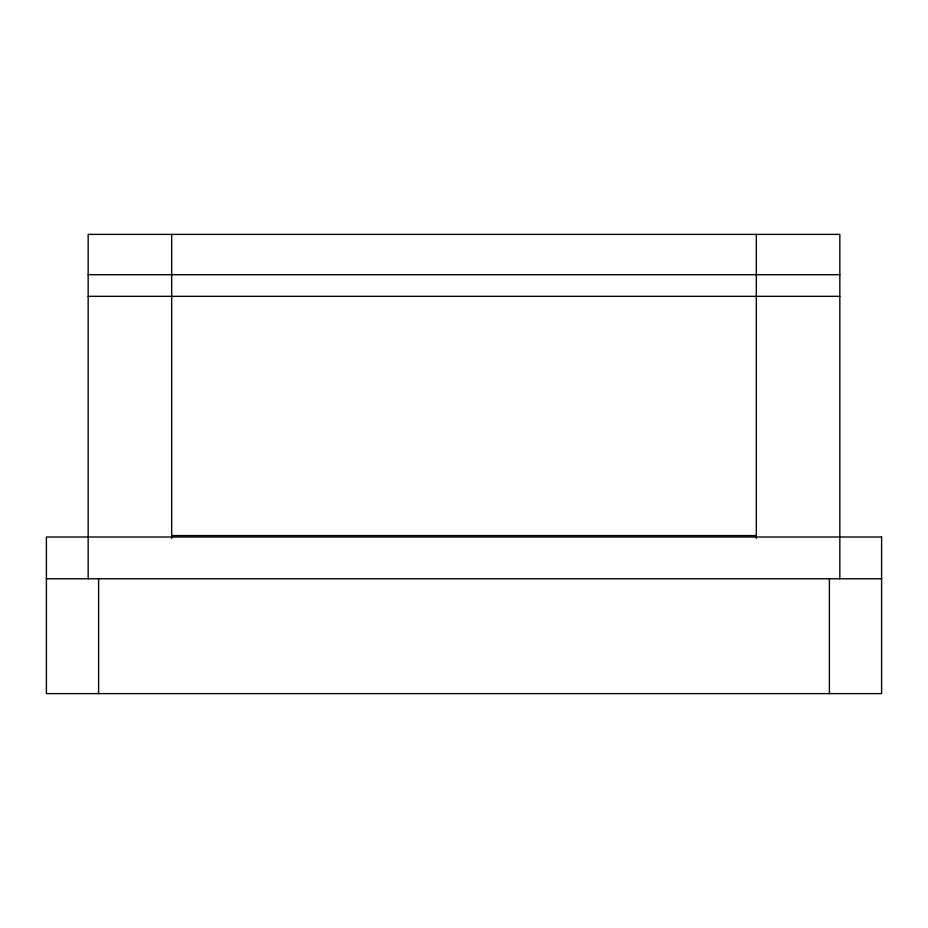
<?xml version="1.0" encoding="UTF-8"?>
<svg xmlns="http://www.w3.org/2000/svg" width="928" height="928" viewBox="0 0 928 928"><rect width="100%" height="100%" fill="white"/><g stroke="black" fill="none" stroke-linecap="round" stroke-linejoin="round"><path stroke-width="1.39" d="M88.16 274.723L839.84 274.723M88.16 296.334L839.84 296.334M171.68 535.572L756.32 535.572M46.4 578.77L881.6 578.77M839.84 578.77L839.84 234.39L88.16 234.39L88.16 578.77M829.4 578.77L829.4 693.61M756.32 234.39L756.32 538.449M171.68 234.39L171.68 538.449M98.6 578.77L98.6 693.61M881.6 537.01L46.4 537.01L46.4 693.61L881.6 693.61L881.6 537.01"/></g></svg>
